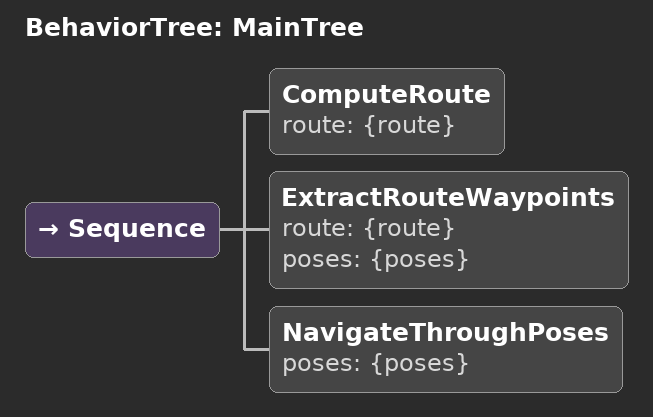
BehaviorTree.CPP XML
<root main_tree_to_execute="MainTree">
  <BehaviorTree ID="MainTree">

    <Sequence>
      <ComputeRoute route="{route}" />

      <!-- custom node or Python node that extracts poses -->
      <ExtractRouteWaypoints route="{route}" poses="{poses}" />

      <NavigateThroughPoses poses="{poses}" />
    </Sequence>

  </BehaviorTree>
</root>
